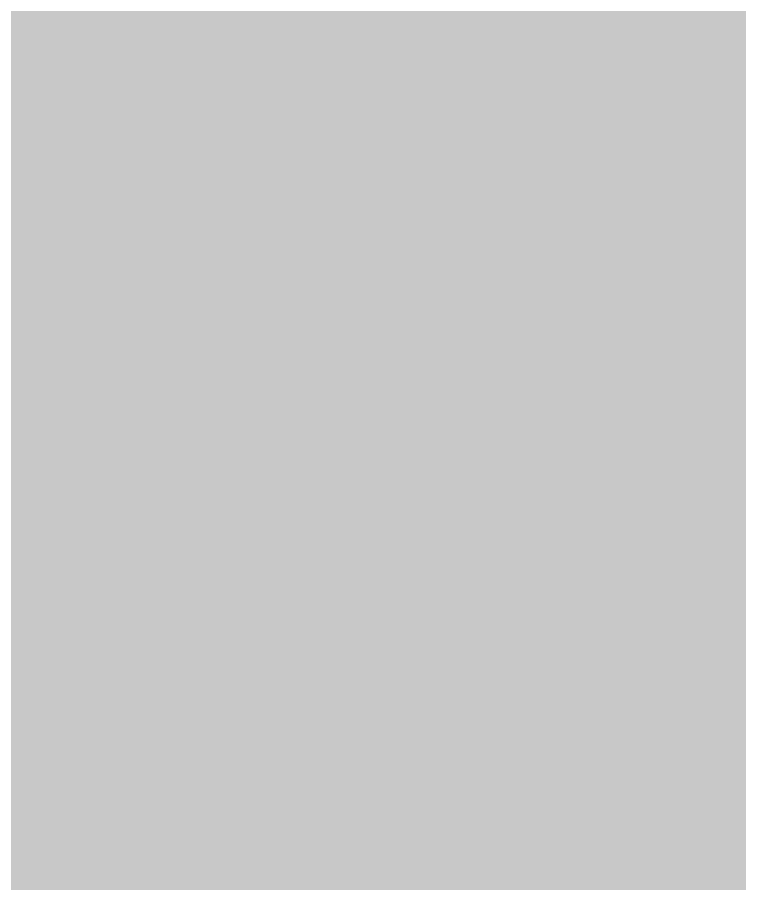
# Model space of a CAD drawing. Header units: inches. Extents: x -4266 to -1814, y 9706 to 12441.
# Drawn here: x -3213.9227 to -3213.8746, y 10934.1874 to 10934.245 of the extents above; entities that cross this region are included whole.
import ezdxf

# ---------------------------------------------------------------- set-up
doc = ezdxf.new("R2010")
doc.units = ezdxf.units.IN
doc.header["$MEASUREMENT"] = 0
doc.layers.add('0-1', color=7, linetype='Continuous', lineweight=5)
doc.layers.add('A-FLOR-PATT-1', color=251, linetype='Continuous', lineweight=9)

# ---------------------------------------------------------------- blocks, each defined once
blk = doc.blocks.new('CTR - 1st Phase - Shell_rvt-1-FLOOR PLAN - 1ST FLOOR')
at = {"layer": 'A-FLOR-PATT-1'}
h = blk.add_hatch(dxfattribs=at)
h.set_pattern_fill('FP_4', color=256, style=0, pattern_type=2)
h.set_pattern_definition([(0, (-0.268, 0), (15.359, 3.84), [1.267, -10.252, 1.267, -10.252, -61.438]), (0, (-0.268, 0), (15.359, 3.84), [-23.039, 1.267, -21.772, 1.267, -10.252, -26.879]), (0, (-0.268, 0), (15.359, 3.84), [-57.598, 1.267, -6.413, 1.267, -17.932]), (119.999, (5.492, 1.92), (-11.0053389, 11.3823423), [1.267, -10.253, 1.267, -10.253, -61.439]), (119.999, (5.492, 1.92), (-11.0053389, 11.3823423), [-23.04, 1.267, -21.773, 1.267, -10.253, -26.88]), (119.999, (5.492, 1.92), (-11.0053389, 11.3823423), [-57.599, 1.267, -6.413, 1.267, -17.933]), (240.001, (7.412, 9.6), (-4.3541968, -15.2222262), [1.267, -10.253, 1.267, -10.253, -61.439]), (240.001, (7.412, 9.6), (-4.3541968, -15.2222262), [-23.04, 1.267, -21.773, 1.267, -10.253, -26.88]), (240.001, (7.412, 9.6), (-4.3541968, -15.2222262), [-57.599, 1.267, -6.413, 1.267, -17.933])])
h.paths.add_polyline_path([(-3401.298737, 10822.489396), (-3398.62125, 10822.489396), (-3367.523737, 10837.505133), (-3367.523737, 10857.389396), (-3377.773737, 10857.389396), (-3377.773737, 10944.439396), (-3273.523737, 10944.439396), (-3273.523737, 10934.189396), (-3249.923737, 10934.189396), (-3249.923737, 11049.289396), (-3400.173737, 11049.289396), (-3400.173737, 11276.289396), (-3401.298737, 11276.289396), (-3401.298737, 11010.801115), (-3400.673737, 11010.801115), (-3400.673737, 10972.777677), (-3401.298737, 10972.777677), (-3401.298737, 10972.401115), (-3400.673737, 10972.401115), (-3400.673737, 10934.377677), (-3401.298737, 10934.377677), (-3401.298737, 10832.27069)], flags=0)
h.paths.add_polyline_path([(-3373.523737, 10861.639396), (-3367.523737, 10861.639396), (-3367.523737, 10934.189396), (-3277.773737, 10934.189396), (-3277.773737, 10940.189396), (-3373.523737, 10940.189396), (-3373.523737, 10934.189396)], flags=0)
h.paths.add_polyline_path([(-3213.923737, 10911.67239), (-3147.373737, 10943.806706), (-3147.373737, 10944.439396), (-3146.063438, 10944.439396), (-3019.523737, 11005.540324), (-3019.523737, 11049.289396), (-3213.923737, 11049.289396), (-3213.923737, 10934.189396)], flags=0)
h.paths.add_polyline_path([(-2983.523737, 11022.923275), (-2937.910567, 11044.948038), (-2938.501376, 11045.803972), (-2939.142519, 11047.494529), (-2939.360455, 11049.289396), (-2939.142519, 11051.084264), (-2938.501376, 11052.77482), (-2937.481735, 11054.252024), (-2968.711202, 11069.289396), (-2983.523737, 11069.289396), (-2983.523737, 11033.358173)], flags=0)
h.paths.add_polyline_path([(-3205.137118, 11039.040604), (-3206.172394, 11039.1769), (-3207.137118, 11039.576502), (-3207.965545, 11040.212176), (-3208.60122, 11041.040604), (-3209.000821, 11042.005327), (-3209.137118, 11043.040604), (-3209.000821, 11044.07588), (-3208.60122, 11045.040604), (-3207.965545, 11045.869031), (-3207.137118, 11046.504705), (-3206.172394, 11046.904307), (-3205.137118, 11047.040604), (-3204.101842, 11046.904307), (-3203.137118, 11046.504705), (-3202.308691, 11045.869031), (-3201.673016, 11045.040604), (-3201.273415, 11044.07588), (-3201.137118, 11043.040604), (-3201.273415, 11042.005327), (-3201.673016, 11041.040604), (-3202.308691, 11040.212176), (-3203.137118, 11039.576502), (-3204.101842, 11039.1769)], flags=0)

msp = doc.modelspace()

# ---------------------------------------------------------------- block references
at = {"layer": '0-1'}
msp.add_blockref('CTR - 1st Phase - Shell_rvt-1-FLOOR PLAN - 1ST FLOOR', (0, 0), dxfattribs=at)

doc.saveas('drawing.dxf')
